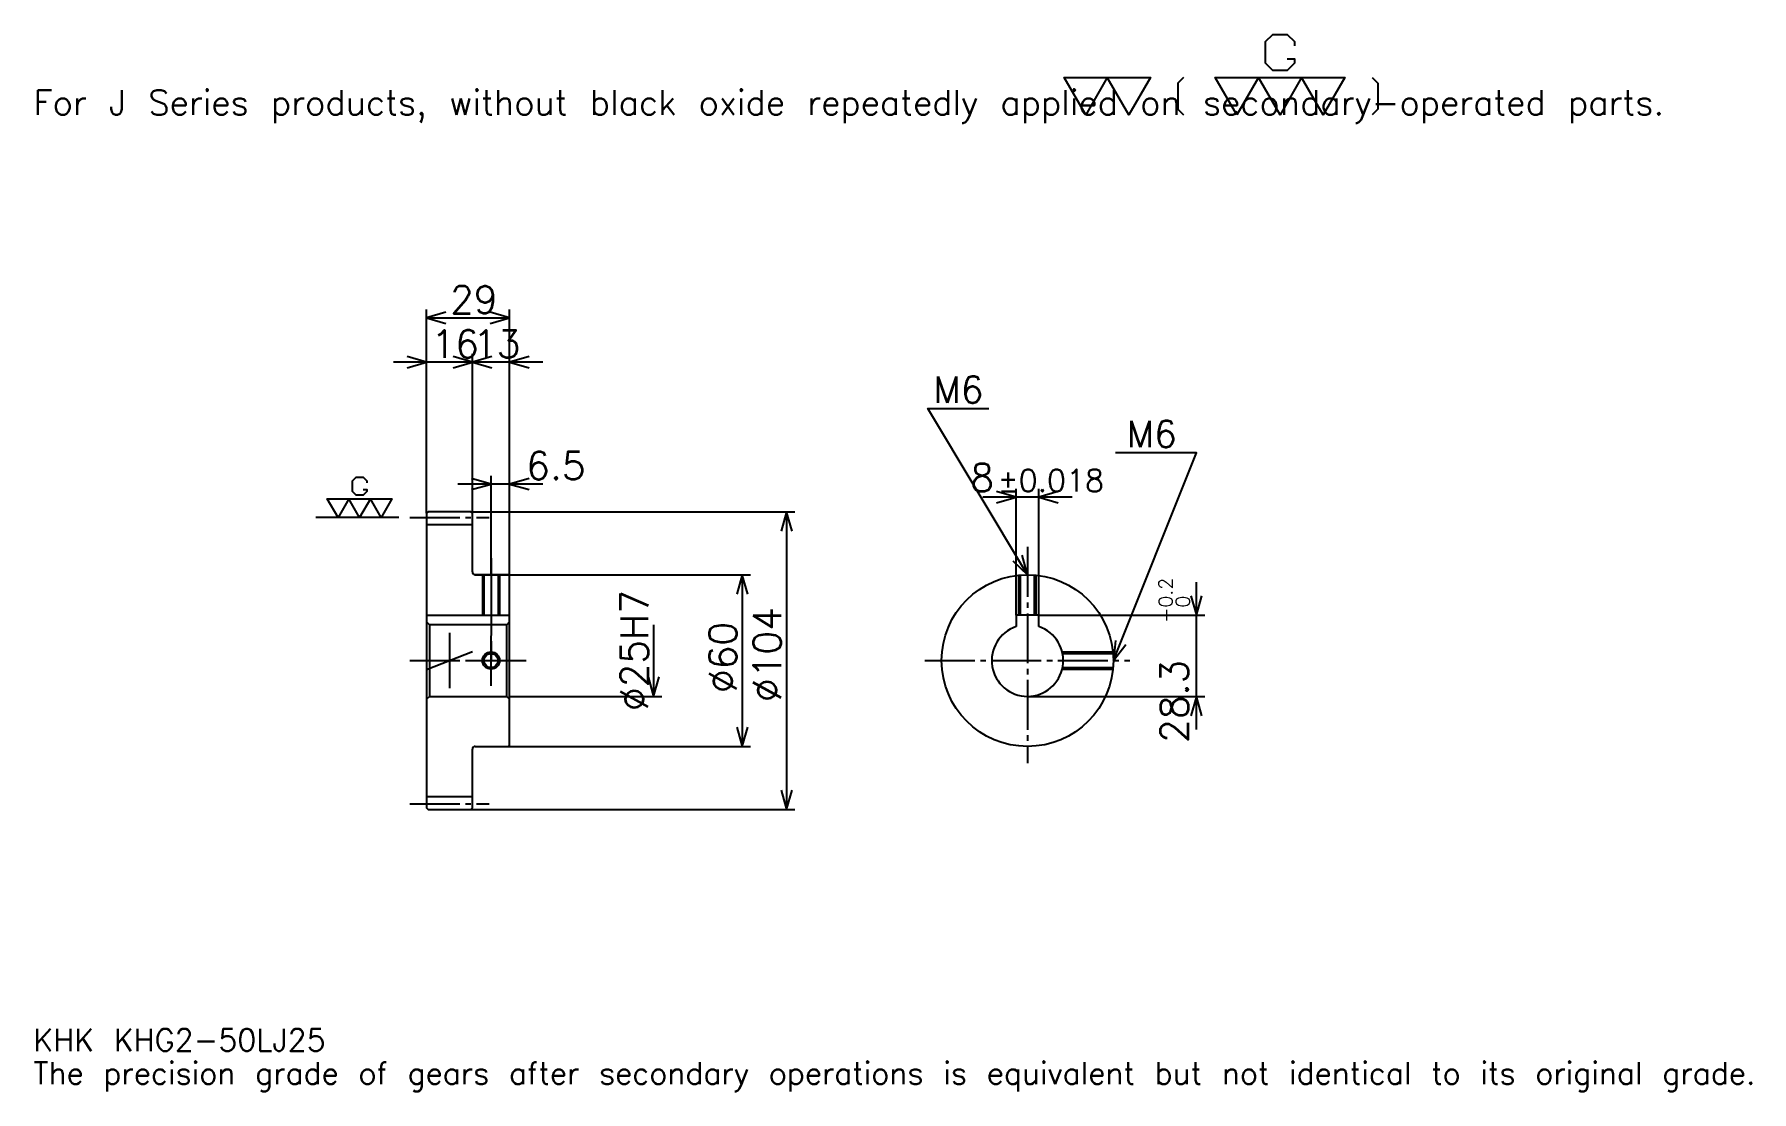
# Model space of a CAD drawing. Extents: x 20 to 620, y 7 to 376.
import ezdxf

# ---------------------------------------------------------------- set-up
doc = ezdxf.new("R2010")
doc.units = 0
doc.linetypes.add('DASHDOT', pattern=[23.217392, 17.413043, -1.934783, 1.934783, -1.934783])
doc.layers.get('0').update_dxf_attribs({"linetype": 'CONTINUOUS'})
doc.layers.add('DASHDOT', color=6, linetype='DASHDOT')
doc.styles.add('KANJI', font='TXT', dxfattribs={"bigfont": 'BIGFONT'})

msp = doc.modelspace()

# ---------------------------------------------------------------- linework, layer by layer
at = {"color": 5}
for p, q in [((156.717407, 209.684784), (156.717407, 280.304352)), ((156.717407, 277.402161), (185.717407, 277.402161)), ((185.717407, 209.684784), (185.717407, 280.304352)), ((172.717407, 209.684784), (172.717407, 264.826111)), ((184.326111, 261.92392), (145.108704, 261.92392)), ((197.326111, 261.92392), (161.108719, 261.92392)), ((179.217407, 209.684784), (179.217407, 222.260864)), ((197.326111, 219.358704), (167.608704, 219.358704)), ((362.630432, 173.484787), (362.630432, 217.67392)), ((370.630432, 173.484787), (370.630432, 217.67392)), ((382.239136, 214.771729), (351.021759, 214.771729)), ((156.717407, 209.184784), (156.717407, 209.684784)), ((172.217407, 209.684784), (185.717407, 209.684784)), ((172.717407, 209.184784), (172.717407, 209.684784)), ((179.217407, 187.684784), (179.217407, 209.684784)), ((179.217407, 187.684784), (179.217407, 209.684784)), ((185.717407, 209.684784), (285.358704, 209.684784)), ((185.717407, 187.184784), (185.717407, 209.684784)), ((282.456543, 209.684784), (282.456543, 105.684784)), ((173.717407, 187.684784), (185.717407, 187.684784)), ((185.717407, 187.684784), (269.880463, 187.684784)), ((266.978271, 187.684784), (266.978271, 127.684784)), ((425.652191, 133.576096), (425.652191, 185.093475)), ((236.021759, 170.184784), (236.021759, 145.184784)), ((370.630432, 173.484787), (428.554352, 173.484787)), ((185.717407, 145.184784), (238.923935, 145.184784)), ((366.630432, 145.184784), (428.554352, 145.184784)), ((173.717407, 127.684784), (185.717407, 127.684784)), ((185.717407, 127.684784), (269.880463, 127.684784)), ((172.217407, 105.684784), (185.717407, 105.684784)), ((185.717407, 105.684784), (285.358704, 105.684784))]:
    msp.add_line(p, q, dxfattribs=at)
at = {"color": 7}
for p, q in [((147.043488, 207.684784), (118.021759, 207.684784)), ((164.717407, 167.358704), (164.717407, 148.010864))]:
    msp.add_line(p, q, dxfattribs=at)
at = {"color": 4}
for p, q in [((156.717407, 205.184784), (172.717407, 205.184784)), ((156.717407, 173.484787), (185.717407, 173.484787)), ((157.717407, 170.184784), (157.717407, 145.184784)), ((184.717407, 170.184784), (185.717407, 171.184784)), ((184.717407, 145.184784), (185.717407, 144.184784)), ((156.717407, 110.184784), (172.717407, 110.184784))]:
    msp.add_line(p, q, dxfattribs=at)
at = {"color": 7}
for points in [[(457.382599, 367.879547), (459.897827, 367.879547), (459.897827, 366.370422), (457.382599, 363.855225), (452.352173, 363.855225), (449.836945, 366.370422), (449.836945, 373.916077), (452.352173, 376.431305), (457.382599, 376.431305), (459.897827, 373.916077), (459.897827, 372.406952)], [(386.956512, 348.260864), (379.410858, 361.339996), (409.593475, 361.339996), (402.047821, 348.260864), (394.502167, 361.339996), (386.956512, 348.260864)], [(421.163452, 361.339996), (419.151306, 359.32782), (419.151306, 350.273041), (421.163452, 348.260864)], [(439.776062, 348.260864), (432.230438, 361.339996), (477.504333, 361.339996), (469.958679, 348.260864), (462.413025, 361.339996), (454.867371, 348.260864), (447.321716, 361.339996), (439.776062, 348.260864)], [(487.062164, 361.339996), (489.074341, 359.32782), (489.074341, 350.273041), (487.062164, 348.260864)], [(134.564148, 217.494141), (135.821747, 217.494141), (135.821747, 216.739563), (134.564148, 215.481964), (132.048935, 215.481964), (130.791321, 216.739563), (130.791321, 220.51239), (132.048935, 221.770004), (134.564148, 221.770004), (135.821747, 220.51239), (135.821747, 219.757828)], [(125.760887, 207.684784), (121.98806, 214.22435), (144.625015, 214.22435), (140.852188, 207.684784), (137.079361, 214.22435), (133.306534, 207.684784), (129.533707, 214.22435), (125.760887, 207.684784)]]:
    msp.add_lwpolyline(points, dxfattribs=at)
at = {"color": 5}
for points in [[(163.489151, 279.336975), (156.717407, 277.402161), (163.489151, 275.467407)], [(178.945663, 275.467407), (185.717407, 277.402161), (178.945663, 279.336975)], [(149.945663, 259.989136), (156.717407, 261.92392), (149.945663, 263.858704)], [(165.945663, 259.989136), (172.717407, 261.92392), (165.945663, 263.858704)], [(179.489151, 263.858704), (172.717407, 261.92392), (179.489151, 259.989136)], [(192.489151, 263.858704), (185.717407, 261.92392), (192.489151, 259.989136)], [(366.630432, 187.684784), (331.804382, 245.728271), (353.086975, 245.728271)], [(396.630432, 157.684784), (425.652191, 230.25), (397.404358, 230.25)], [(172.445663, 217.42392), (179.217407, 219.358704), (172.445663, 221.293488)], [(192.489151, 221.293488), (185.717407, 219.358704), (192.489151, 217.42392)], [(355.858704, 212.836945), (362.630432, 214.771729), (355.858704, 216.706512)], [(377.402191, 216.706512), (370.630432, 214.771729), (377.402191, 212.836945)], [(284.391327, 202.91304), (282.456543, 209.684784), (280.521759, 202.91304)], [(361.487366, 192.496063), (366.630432, 187.684784), (364.805481, 194.486938)], [(268.913055, 180.91304), (266.978271, 187.684784), (265.043488, 180.91304)], [(423.717407, 180.256531), (425.652191, 173.484787), (427.586975, 180.256531)], [(397.348633, 164.690781), (396.630432, 157.684784), (400.941528, 163.253845)], [(234.086975, 151.956528), (236.021759, 145.184784), (237.956543, 151.956528)], [(427.586975, 138.41304), (425.652191, 145.184784), (423.717407, 138.41304)], [(265.043488, 134.456528), (266.978271, 127.684784), (268.913055, 134.456528)], [(280.521759, 112.456528), (282.456543, 105.684784), (284.391327, 112.456528)]]:
    msp.add_lwpolyline(points, dxfattribs=at)
at = {"color": 4}
for points in [[(172.717407, 188.684784), (172.717407, 209.184784), (172.217407, 209.684784), (157.217407, 209.684784), (156.717407, 209.184784), (156.717407, 144.184784)], [(173.717407, 127.684784), (185.217407, 127.684784), (185.717407, 128.184784), (185.717407, 187.184784), (185.217407, 187.684784), (173.717407, 187.684784)], [(176.217407, 187.684784), (176.217407, 173.484787)], [(176.757416, 187.684784), (176.757416, 173.484787)], [(181.677399, 187.684784), (181.677399, 173.484787)], [(182.217407, 187.684784), (182.217407, 173.484787)], [(363.630432, 173.484787), (363.630432, 187.534409)], [(364.170441, 173.484787), (364.170441, 187.583755)], [(369.090454, 173.484787), (369.090454, 187.583755)], [(369.630432, 173.484787), (369.630432, 187.534409)], [(156.717407, 144.184784), (157.717407, 145.184784), (184.717407, 145.184784), (184.717407, 170.184784), (157.717407, 170.184784), (156.717407, 171.184784)], [(370.630432, 169.527496), (370.630432, 173.484787), (362.630432, 173.484787), (362.630432, 169.527496)], [(378.765106, 160.684784), (396.480072, 160.684784)], [(378.885986, 160.144791), (396.529419, 160.144791)], [(378.765106, 154.684784), (396.480072, 154.684784)], [(378.885986, 155.224777), (396.529419, 155.224777)], [(156.717407, 144.184784), (156.717407, 106.184784), (157.217407, 105.684784), (172.217407, 105.684784), (172.717407, 106.184784), (172.717407, 126.684784)]]:
    msp.add_lwpolyline(points, dxfattribs=at)
for centre, radius in [((366.630432, 157.684784), 30), ((179.217407, 157.684784), 2.46)]:
    msp.add_circle(centre, radius, dxfattribs=at)
at = {"color": 7}
msp.add_circle((179.217407, 157.684784), 3, dxfattribs=at)
at = {"color": 4}
for centre, radius, start, end in [((173.717407, 188.684784), 1, 180, 270), ((366.630432, 157.684784), 12.5, 108.662925185, 71.337074815), ((173.717407, 126.684784), 1, 90, 180)]:
    msp.add_arc(centre, radius, start, end, dxfattribs=at)
at = {"layer": 'DASHDOT', "color": 7}
for p, q in [((150.913055, 207.684784), (178.521759, 207.684784)), ((366.630432, 197.358704), (366.630432, 121.880432)), ((179.217407, 187.684784), (179.217407, 157.684784)), ((150.913055, 157.684784), (191.521759, 157.684784)), ((156.717407, 154.533493), (172.717407, 160.836075)), ((330.826111, 157.684784), (402.434814, 157.684784)), ((150.913055, 107.684784), (178.521759, 107.684784))]:
    msp.add_line(p, q, dxfattribs=at)
for points in [[(179.217407, 193.489136), (179.217407, 167.680435)], [(179.217407, 148.880432), (179.217407, 166.489136)], [(170.413055, 157.684784), (188.021759, 157.684784)]]:
    msp.add_lwpolyline(points, dxfattribs=at)

# ---------------------------------------------------------------- texts
at = {"color": 7, "style": 'KANJI'}
for s, height, p in [('For J Series products, without black oxide repeatedly applied on secondary-operated parts.', 8.706522, (19.347826, 348.260864)), ('29', 9.673913, (164.929367, 278.950012)), ('16', 9.673913, (158.429367, 263.471741)), ('13', 9.673913, (172.929367, 263.471741)), ('M6', 9.286957, (333.739136, 247.663055)), ('M6', 9.286957, (401.273926, 232.184784)), ('6.5', 9.673913, (191.521759, 220.906525)), ('8', 9.673913, (346.66156, 216.706512)), ('%%p0.018', 7.73913, (356.237549, 216.706512)), ('KHK KHG2-50LJ25', 7.73913, (19.347826, 21.282608)), ('The precision grade of gears after secondary operations is equivalent but not identical to its original grade.', 7.73913, (19.347826, 9.673913))]:
    msp.add_text(s, height=height, dxfattribs=at).set_placement(p)
for s, height, p in [('%%c25H7', 9.673913, (234.086975, 140.029892)), ('0.2', 4.836957, (417.332642, 176.210907)), ('%%c104', 9.673913, (280.521759, 143.17392)), ('+', 4.836957, (417.332642, 170.793518)), ('0', 4.836957, (423.330444, 176.210907)), ('%%c60', 9.673913, (265.043488, 146.317932)), ('28.3', 9.673913, (422.750031, 128.92099))]:
    msp.add_text(s, height=height, rotation=90, dxfattribs=at).set_placement(p)

doc.saveas('drawing.dxf')
